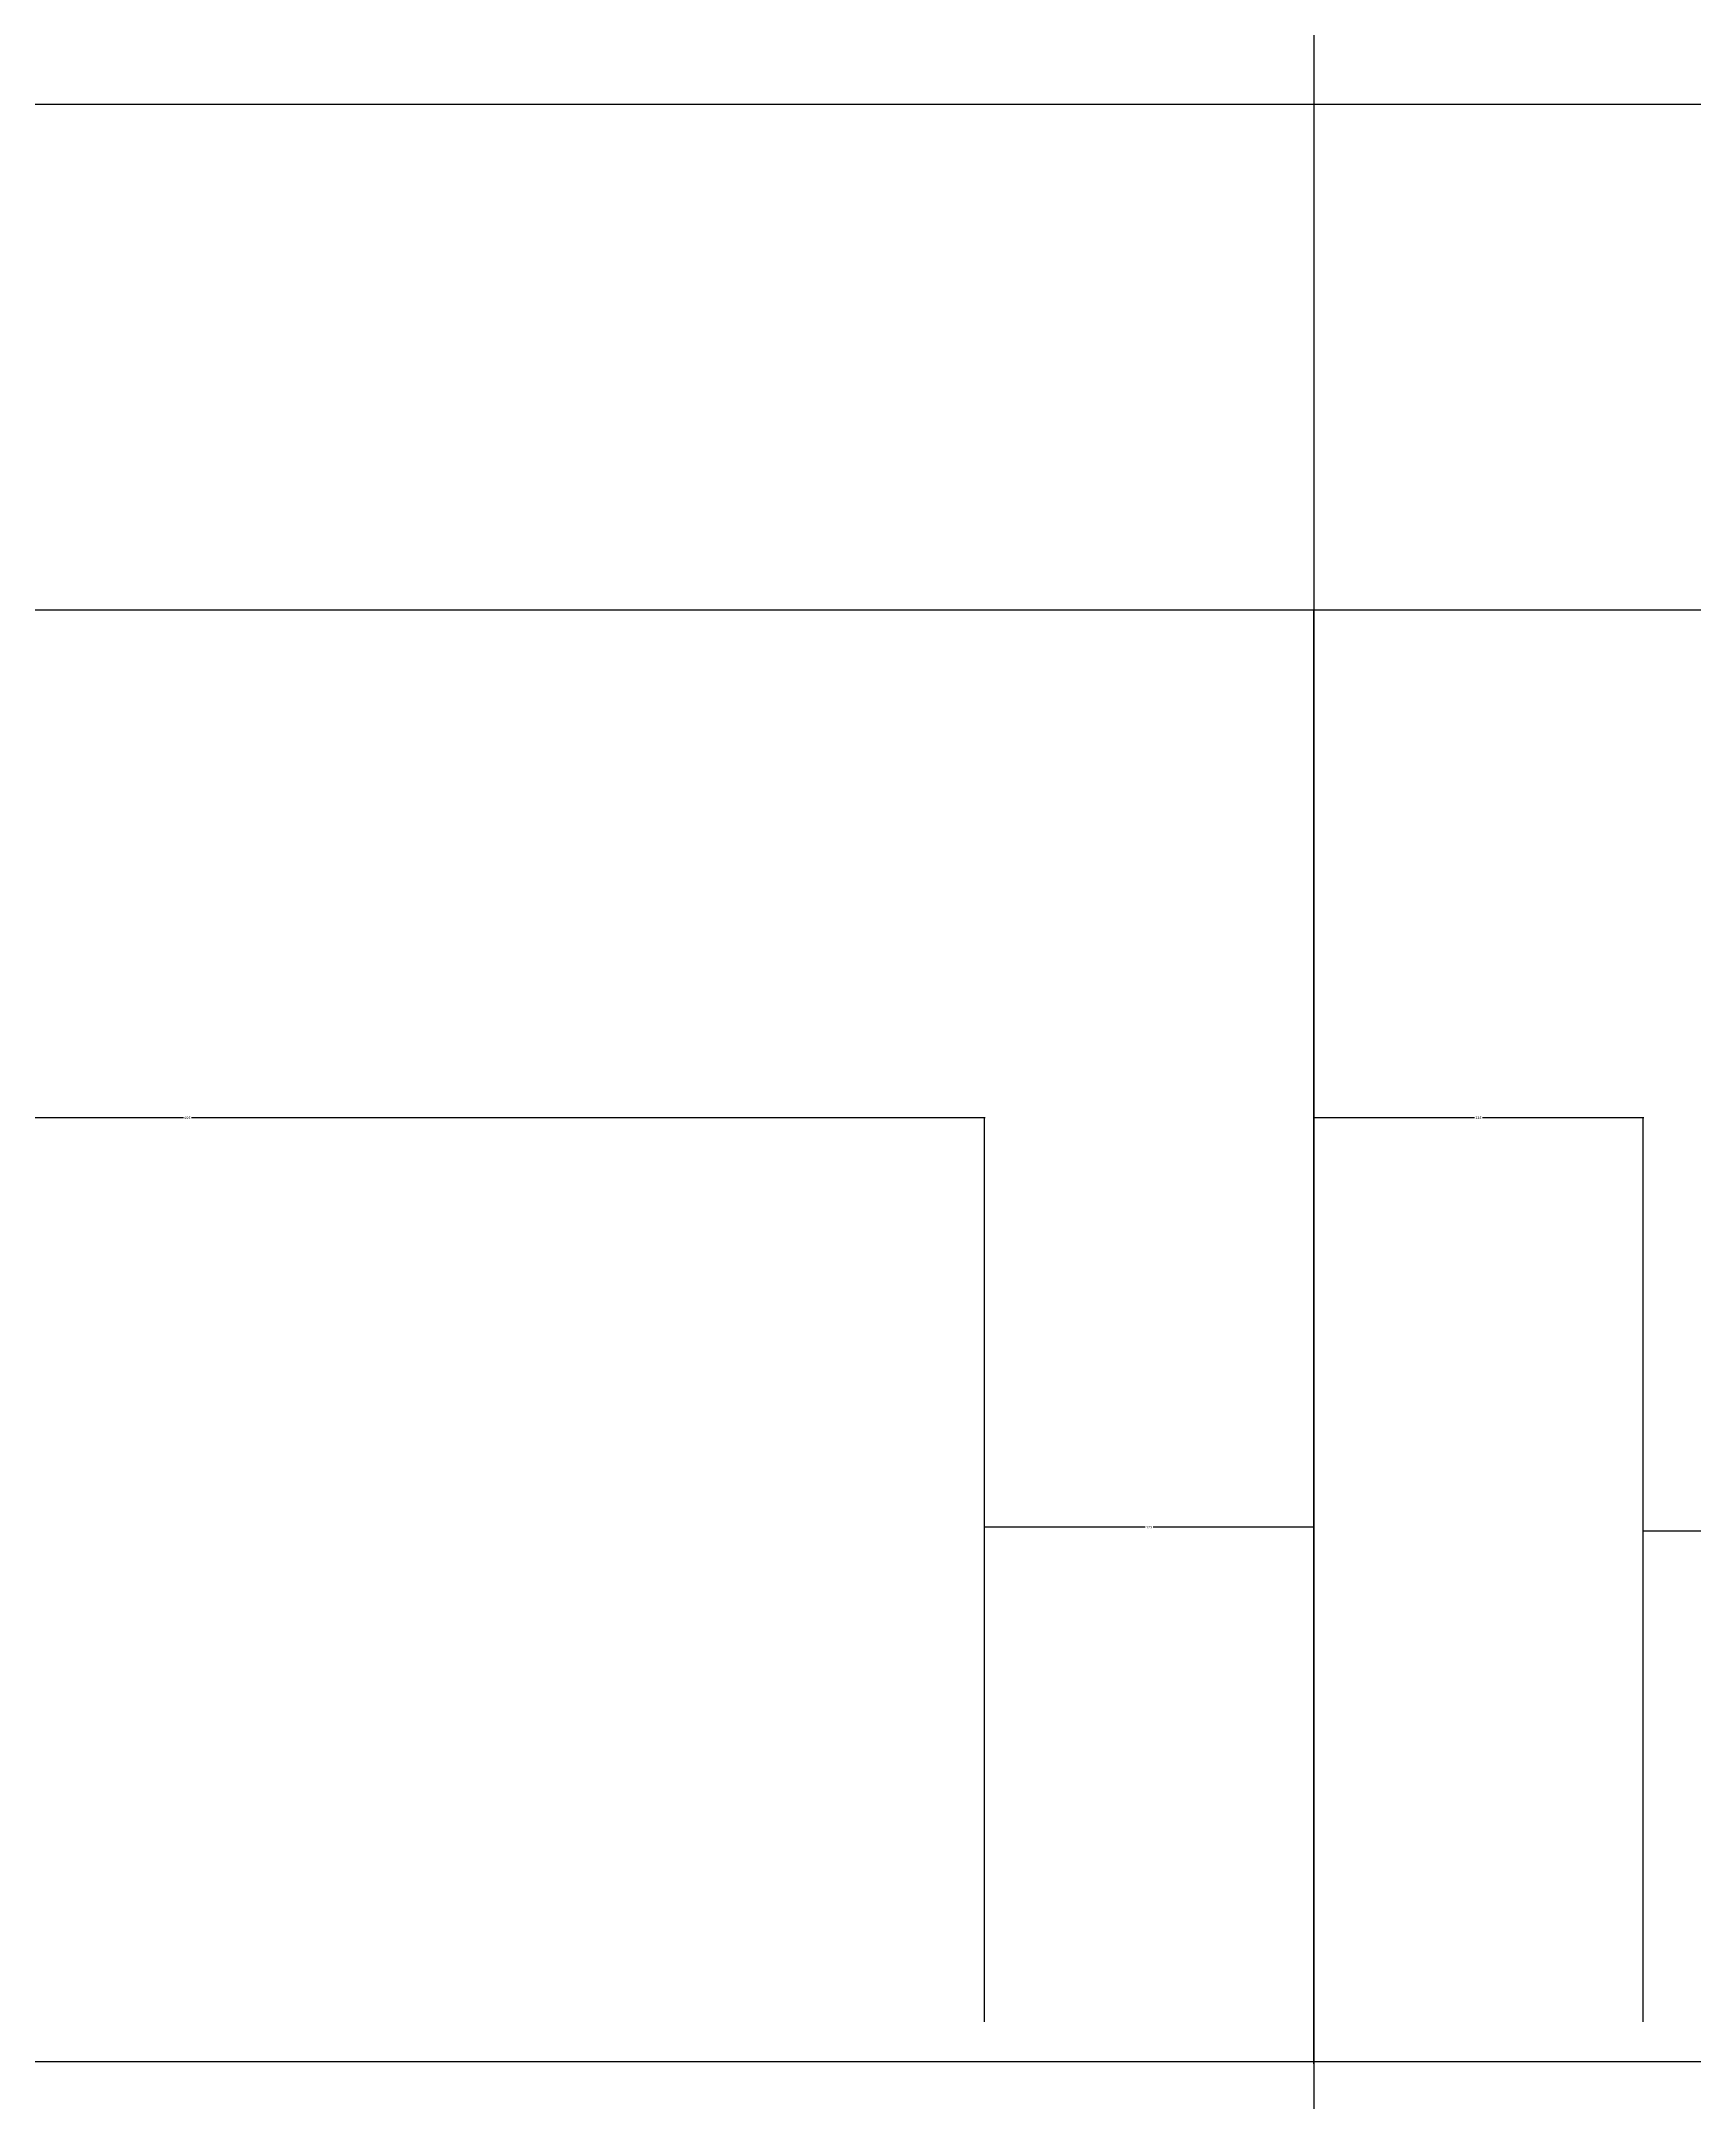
# Model space of a CAD drawing. Header units: metres. Extents: x -855790 to -837970, y 565220 to 577820.
# Drawn here: x -849697 to -849070, y 576181 to 576963 of the extents above; entities that cross this region are included whole.
import ezdxf

# ---------------------------------------------------------------- set-up
doc = ezdxf.new("R2010")
doc.units = ezdxf.units.M
for name, color, linetype in [('AXIS', 3, 'Continuous'), ('DOTE', 1, 'Continuous'), ('PUB_DIM', 3, 'Continuous'), ('WALL', 2, 'Continuous')]:
    doc.layers.add(name, color=color, linetype=linetype)
doc.dimstyles.get("Standard").update_dxf_attribs({"dimtxt": 2.5, "dimasz": 2.5, "dimexe": 1.25, "dimexo": 0.625, "dimtad": 1, "dimcen": 2.5, "dimazin": 3, "dimtfac": 1, "dimtmove": 0, "dimatfit": 3})

# ---------------------------------------------------------------- blocks, each defined once
blk = doc.blocks.new('*D37')
for p, q in [((-850716.12, 576747.41), (-852214.37, 576747.41)), ((-852214.12, 576195.44), (-852214.12, 576747.41)), ((-849213.87, 576747.41), (-850712.12, 576747.41)), ((-849214.12, 576195.44), (-849214.12, 576747.41))]:
    blk.add_line(p, q)
at = {"layer": 'Defpoints'}
for p in [(-849214.12, 576747.41), (-852214.12, 576195.44), (-849214.12, 576195.44)]:
    blk.add_point(p, dxfattribs=at)
at = {"layer": 'PUB_DIM', "insert": (-850714.12, 576747.41), "char_height": 1, "attachment_point": 5}
blk.add_mtext('3000', dxfattribs=at)
blk = doc.blocks.new('*D38')
for p, q in [((-850716.12, 576939.38), (-853039.37, 576939.38)), ((-853039.12, 576195.44), (-853039.12, 576939.38)), ((-848388.87, 576939.38), (-850712.12, 576939.38)), ((-848389.12, 576195.44), (-848389.12, 576939.38))]:
    blk.add_line(p, q)
at = {"layer": 'Defpoints'}
for p in [(-848389.12, 576939.38), (-853039.12, 576195.44), (-848389.12, 576195.44)]:
    blk.add_point(p, dxfattribs=at)
at = {"layer": 'PUB_DIM', "insert": (-850714.12, 576939.38), "char_height": 1, "attachment_point": 5}
blk.add_mtext('4650', dxfattribs=at)
blk = doc.blocks.new('*D65')
for p, q in [((-849153.12, 576554.65), (-849214.37, 576554.65)), ((-849214.12, 576211.35), (-849214.12, 576554.65)), ((-849088.87, 576554.65), (-849150.12, 576554.65)), ((-849089.12, 576211.35), (-849089.12, 576554.65))]:
    blk.add_line(p, q)
at = {"layer": 'Defpoints'}
for p in [(-849089.12, 576554.65), (-849214.12, 576211.35), (-849089.12, 576211.35)]:
    blk.add_point(p, dxfattribs=at)
at = {"layer": 'AXIS', "insert": (-849151.62, 576554.65), "char_height": 1, "attachment_point": 5}
blk.add_mtext('125', dxfattribs=at)
blk = doc.blocks.new('*D66')
for p, q in [((-849023.12, 576397.72), (-849089.37, 576397.72)), ((-849089.12, 576211.35), (-849089.12, 576397.72)), ((-848953.87, 576397.72), (-849020.12, 576397.72)), ((-848954.12, 576211.35), (-848954.12, 576397.72))]:
    blk.add_line(p, q)
at = {"layer": 'Defpoints'}
for p in [(-848954.12, 576397.72), (-849089.12, 576211.35), (-848954.12, 576211.35)]:
    blk.add_point(p, dxfattribs=at)
at = {"layer": 'AXIS', "insert": (-849021.62, 576397.72), "char_height": 1, "attachment_point": 5}
blk.add_mtext('135', dxfattribs=at)
blk = doc.blocks.new('*D68')
for p, q in [((-848803.12, 576747.41), (-849214.37, 576747.41)), ((-849214.12, 576195.44), (-849214.12, 576747.41)), ((-848388.87, 576747.41), (-848800.12, 576747.41)), ((-848389.12, 576195.44), (-848389.12, 576747.41))]:
    blk.add_line(p, q)
at = {"layer": 'Defpoints'}
for p in [(-848389.12, 576747.41), (-849214.12, 576195.44), (-848389.12, 576195.44)]:
    blk.add_point(p, dxfattribs=at)
at = {"layer": 'PUB_DIM', "insert": (-848801.62, 576747.41), "char_height": 1, "attachment_point": 5}
blk.add_mtext('825', dxfattribs=at)
blk = doc.blocks.new('*D69')
for p, q in [((-849643.12, 576554.65), (-849944.37, 576554.65)), ((-849944.12, 576211.35), (-849944.12, 576554.65)), ((-849338.87, 576554.65), (-849640.12, 576554.65)), ((-849339.12, 576211.35), (-849339.12, 576554.65))]:
    blk.add_line(p, q)
at = {"layer": 'Defpoints'}
for p in [(-849339.12, 576554.65), (-849944.12, 576211.35), (-849339.12, 576211.35)]:
    blk.add_point(p, dxfattribs=at)
at = {"layer": 'AXIS', "insert": (-849641.62, 576554.65), "char_height": 1, "attachment_point": 5}
blk.add_mtext('605', dxfattribs=at)
blk = doc.blocks.new('*D70')
for p, q in [((-849278.12, 576399.19), (-849339.37, 576399.19)), ((-849339.12, 576211.35), (-849339.12, 576399.19)), ((-849213.87, 576399.19), (-849275.12, 576399.19)), ((-849214.12, 576211.35), (-849214.12, 576399.19))]:
    blk.add_line(p, q)
at = {"layer": 'Defpoints'}
for p in [(-849214.12, 576399.19), (-849339.12, 576211.35), (-849214.12, 576211.35)]:
    blk.add_point(p, dxfattribs=at)
at = {"layer": 'AXIS', "insert": (-849276.62, 576399.19), "char_height": 1, "attachment_point": 5}
blk.add_mtext('125', dxfattribs=at)

msp = doc.modelspace()

# ---------------------------------------------------------------- linework, layer by layer
at = {"layer": 'AXIS'}
msp.add_line((-849214.12, 577060.69), (-849214.12, 576371.34), dxfattribs=at)
msp.add_line((-849214.12, 577060.69), (-849214.12, 576371.34), dxfattribs=at)
at = {"layer": 'DOTE'}
msp.add_line((-849214.12, 576371.34), (-849214.12, 571371.34), dxfattribs=at)
at = {"layer": 'WALL'}
msp.add_line((-853039.12, 576196.34), (-848389.12, 576196.34), dxfattribs=at)

# ---------------------------------------------------------------- dimensions: what is measured, and where the dimension line sits
at = {"layer": 'AXIS'}
for base, p1, p2, picture, middle in [((-849339.12, 576554.65), (-849339.12, 576211.35), (-849944.12, 576211.35), '*D69', (-849641.62, 576554.65)), ((-849089.12, 576554.65), (-849089.12, 576211.35), (-849214.12, 576211.35), '*D65', (-849151.62, 576554.65)), ((-849214.12, 576399.19), (-849214.12, 576211.35), (-849339.12, 576211.35), '*D70', (-849276.62, 576399.19)), ((-848954.12, 576397.72), (-848954.12, 576211.35), (-849089.12, 576211.35), '*D66', (-849021.62, 576397.72))]:
    dim = msp.add_linear_dim(base=base, p1=p1, p2=p2, dimstyle='Standard', dxfattribs=at)
    dim.commit()
    dim.dimension.update_dxf_attribs({"geometry": picture, "text_midpoint": middle})
at = {"layer": 'PUB_DIM'}
for base, p1, p2, picture, middle in [((-848389.12, 576939.38), (-848389.12, 576195.44), (-853039.12, 576195.44), '*D38', (-850714.12, 576939.38)), ((-849214.12, 576747.41), (-849214.12, 576195.44), (-852214.12, 576195.44), '*D37', (-850714.12, 576747.41)), ((-848389.12, 576747.41), (-848389.12, 576195.44), (-849214.12, 576195.44), '*D68', (-848801.62, 576747.41))]:
    dim = msp.add_linear_dim(base=base, p1=p1, p2=p2, dimstyle='Standard', dxfattribs=at)
    dim.commit()
    dim.dimension.update_dxf_attribs({"geometry": picture, "text_midpoint": middle})

doc.saveas('drawing.dxf')
